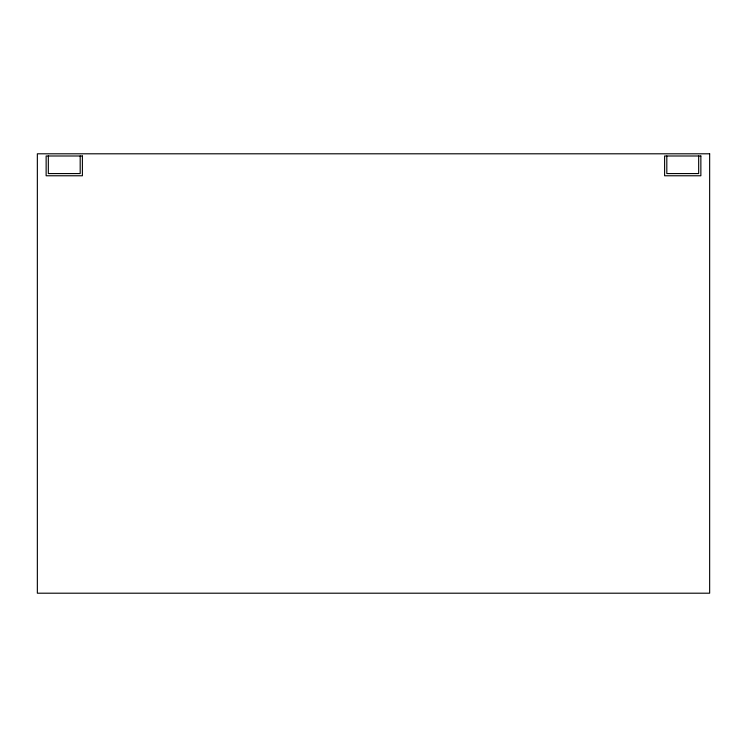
<?xml version="1.0" encoding="UTF-8"?>
<svg xmlns="http://www.w3.org/2000/svg" width="747" height="747" viewBox="0 0 747 747"><rect width="100%" height="100%" fill="white"/><g stroke="black" fill="none" stroke-linecap="round" stroke-linejoin="round"><path stroke-width="1.12" d="M698.669 155.992L698.669 173.565L666.81 173.565L666.81 155.992M80.19 155.992L80.19 173.565L48.331 173.565L48.331 155.992M709.65 153.798L37.35 153.798L37.35 593.202L709.65 593.202L709.65 153.798M82.394 155.992L46.137 155.992L46.137 175.769L82.394 175.769L82.394 155.992M700.863 155.992L664.606 155.992L664.606 175.769L700.863 175.769L700.863 155.992"/></g></svg>
